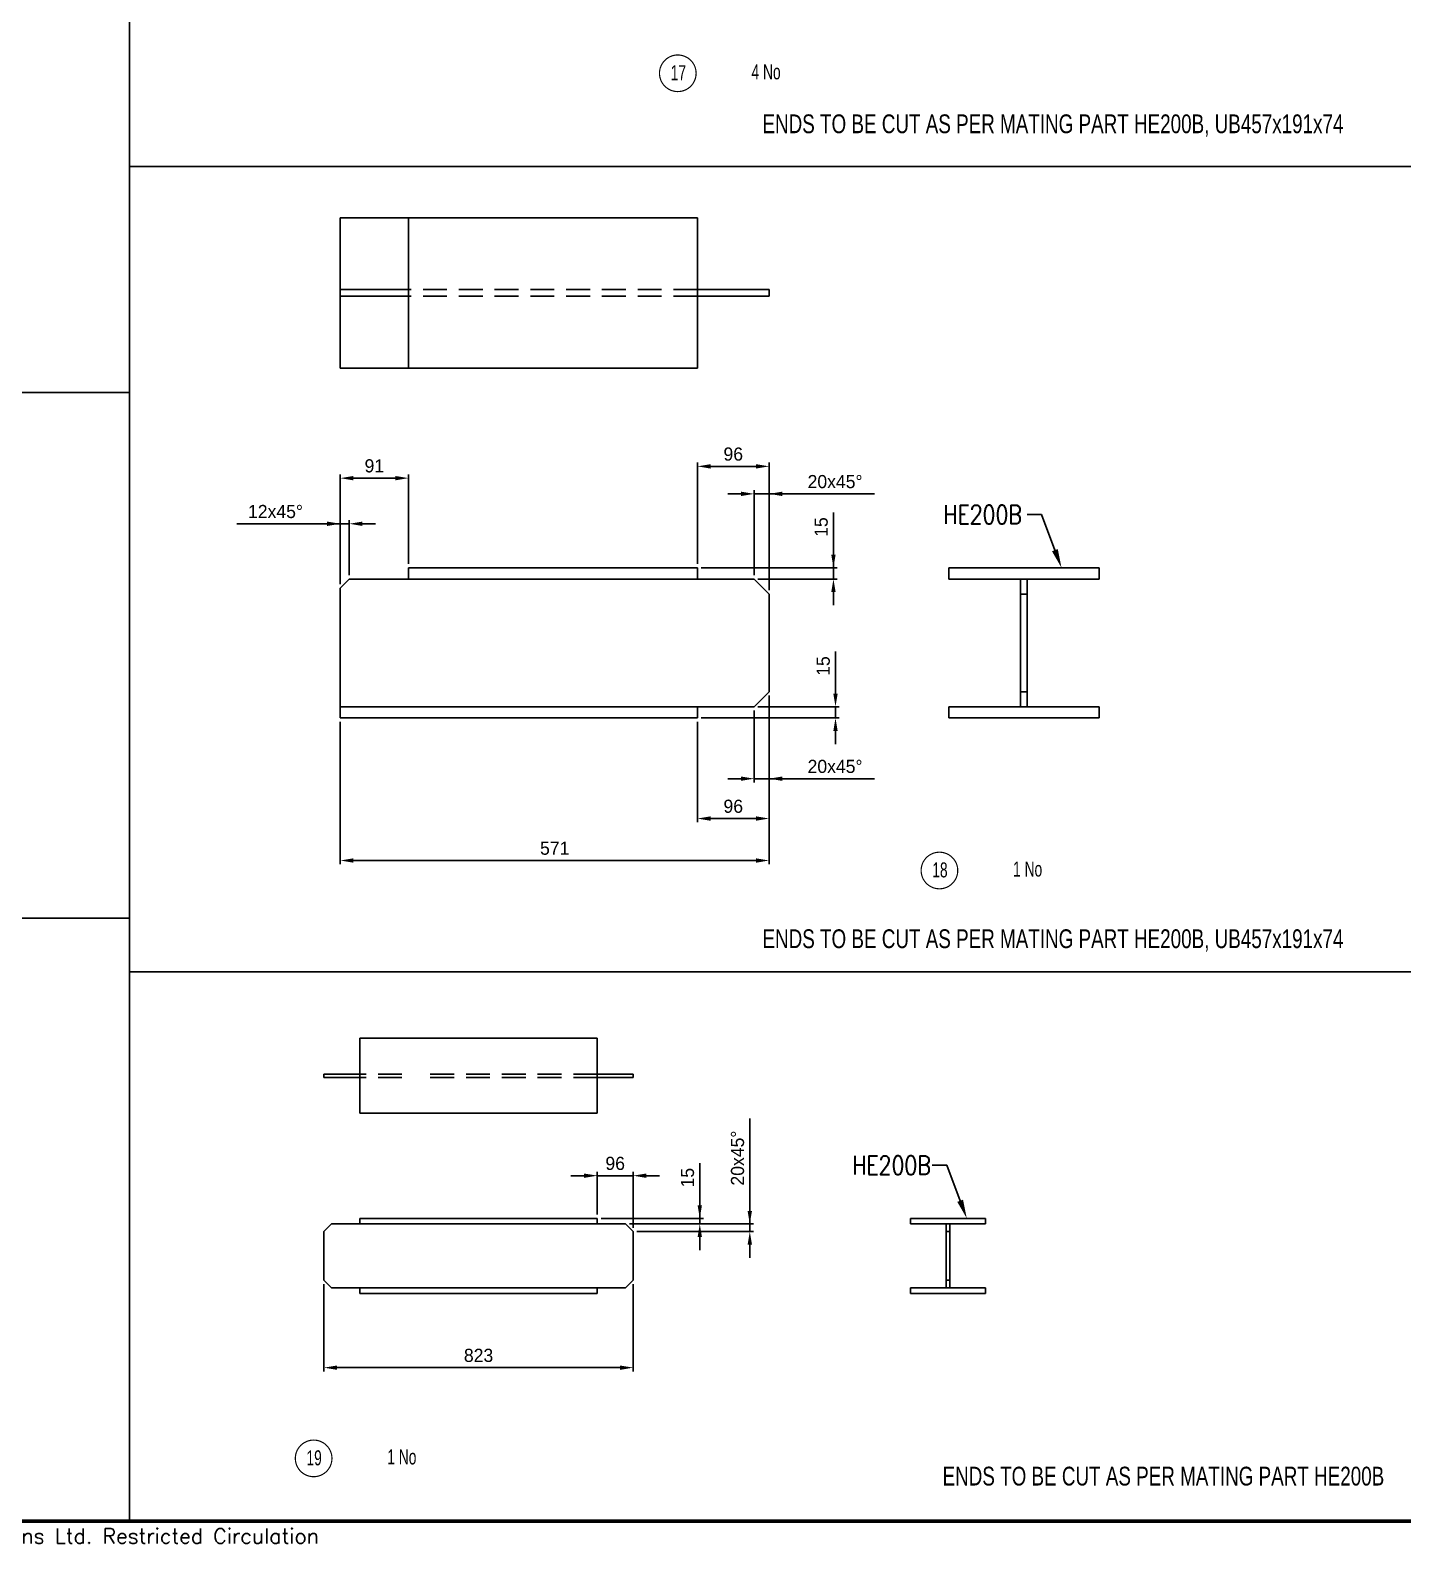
# Model space of a CAD drawing. Header units: millimetres. Extents: x 0 to 16187, y -20471 to 6290.
# Drawn here: x 8143.9 to 8509.2, y 1484.6 to 1888.9 of the extents above; entities that cross this region are included whole.
import ezdxf
from ezdxf import colors
from ezdxf.entities.mleader import LeaderData, LeaderLine
from ezdxf.enums import TextEntityAlignment as Align
from ezdxf.math import Vec2, Vec3

# ---------------------------------------------------------------- set-up
doc = ezdxf.new("R2010")
doc.units = ezdxf.units.MM
doc.header["$PDSIZE"] = -1
doc.linetypes.add('DASHED2', pattern=[9.525, 6.35, -3.175])
doc.layers.add('BORDER1', color=3, linetype='Continuous')
doc.layers.add('BORDER2', color=7, linetype='Continuous')
doc.styles.add('ROMANC', font='ROMANC', dxfattribs={"height": 5})
doc.styles.add('ROMANS', font='ROMANS.shx', dxfattribs={"width": 0.8})
doc.styles.add('ROMANT', font='ROMANT', dxfattribs={"height": 4})
doc.styles.add('SLDTEXTSTYLE0', font='TXT', dxfattribs={"width": 0.75})
doc.styles.add('SLDTEXTSTYLE2', font='TXT', dxfattribs={"width": 0.686449})
doc.dimstyles.new('AM_ISO', dxfattribs={"dimtxt": 3.5, "dimasz": 3.5, "dimexe": 1, "dimexo": 1, "dimgap": 1.5, "dimtad": 1, "dimdsep": 46, "dimtxsty": 'Standard', "dimcen": 0, "dimclrd": 1, "dimclre": 1, "dimclrt": 1, "dimadec": 0, "dimazin": 2, "dimtp": 0.1, "dimtm": 0.1, "dimtfac": 0.71, "dimtdec": 3, "dimtmove": 0, "dimatfit": 3, "dimfxl": 1, "dimlwd": -1, "dimlwe": -1, "dimarcsym": 1})

# ---------------------------------------------------------------- blocks, each defined once
blk = doc.blocks.new('*D1617')
at = {"color": 1, "linetype": 'ByBlock'}
for p, q in [((8340.52, 1711.79), (8340.52, 1666.85)), ((8226.36, 1704.79), (8226.36, 1666.85)), ((8229.86, 1667.85), (8337.02, 1667.85))]:
    blk.add_line(p, q, dxfattribs=at)
at = {"color": 1}
for points in [[(8229.86, 1668.43), (8229.86, 1667.26), (8226.36, 1667.85)], [(8337.02, 1667.26), (8337.02, 1668.43), (8340.52, 1667.85)]]:
    blk.add_solid(points, dxfattribs=at)
at = {"layer": 'Defpoints', "color": 0}
for p in [(8340.52, 1712.79), (8226.36, 1705.79), (8340.52, 1667.85)]:
    blk.add_point(p, dxfattribs=at)
at = {"color": 1, "insert": (8283.44, 1671.1), "char_height": 3.5, "attachment_point": 5}
blk.add_mtext('571', dxfattribs=at)
blk = doc.blocks.new('*D1618')
at = {"color": 1, "linetype": 'ByBlock'}
for p, q in [((8340.52, 1711.79), (8340.52, 1678.02)), ((8321.42, 1704.79), (8321.42, 1678.02)), ((8324.92, 1679.02), (8337.02, 1679.02))]:
    blk.add_line(p, q, dxfattribs=at)
at = {"color": 1}
for points in [[(8324.92, 1679.6), (8324.92, 1678.43), (8321.42, 1679.02)], [(8337.02, 1678.43), (8337.02, 1679.6), (8340.52, 1679.02)]]:
    blk.add_solid(points, dxfattribs=at)
at = {"layer": 'Defpoints', "color": 0}
for p in [(8340.52, 1712.79), (8321.42, 1705.79), (8340.52, 1679.02)]:
    blk.add_point(p, dxfattribs=at)
at = {"color": 1, "insert": (8330.97, 1682.27), "char_height": 3.5, "attachment_point": 5}
blk.add_mtext('96', dxfattribs=at)
blk = doc.blocks.new('*D1619')
at = {"color": 1, "linetype": 'ByBlock'}
for p, q in [((8321.42, 1746.79), (8321.42, 1773.78)), ((8337.02, 1772.78), (8324.92, 1772.78)), ((8340.52, 1739.79), (8340.52, 1773.78))]:
    blk.add_line(p, q, dxfattribs=at)
at = {"color": 1}
for points in [[(8324.92, 1773.36), (8324.92, 1772.19), (8321.42, 1772.78)], [(8337.02, 1772.19), (8337.02, 1773.36), (8340.52, 1772.78)]]:
    blk.add_solid(points, dxfattribs=at)
at = {"layer": 'Defpoints', "color": 0}
for p in [(8321.42, 1772.78), (8321.42, 1745.79), (8340.52, 1738.79)]:
    blk.add_point(p, dxfattribs=at)
at = {"color": 1, "insert": (8330.97, 1776.03), "char_height": 3.5, "attachment_point": 5}
blk.add_mtext('96', dxfattribs=at)
blk = doc.blocks.new('*D1620')
at = {"color": 1, "linetype": 'ByBlock'}
for p, q in [((8226.36, 1741.39), (8226.36, 1770.64)), ((8244.5, 1746.79), (8244.5, 1770.64)), ((8241, 1769.64), (8229.86, 1769.64))]:
    blk.add_line(p, q, dxfattribs=at)
at = {"color": 1}
for points in [[(8229.86, 1770.22), (8229.86, 1769.05), (8226.36, 1769.64)], [(8241, 1769.05), (8241, 1770.22), (8244.5, 1769.64)]]:
    blk.add_solid(points, dxfattribs=at)
at = {"layer": 'Defpoints', "color": 0}
for p in [(8226.36, 1769.64), (8244.5, 1745.79), (8226.36, 1740.39)]:
    blk.add_point(p, dxfattribs=at)
at = {"color": 1, "insert": (8235.43, 1772.89), "char_height": 3.5, "attachment_point": 5}
blk.add_mtext('91', dxfattribs=at)
blk = doc.blocks.new('*D1621')
at = {"color": 1, "linetype": 'ByBlock'}
for p, q in [((8357.64, 1745.79), (8357.64, 1760.45)), ((8357.64, 1749.29), (8357.64, 1752.79)), ((8322.42, 1745.79), (8358.64, 1745.79)), ((8337.52, 1742.79), (8358.64, 1742.79)), ((8357.64, 1742.79), (8357.64, 1745.79)), ((8357.64, 1739.29), (8357.64, 1735.79))]:
    blk.add_line(p, q, dxfattribs=at)
at = {"color": 1}
for points in [[(8357.06, 1749.29), (8358.22, 1749.29), (8357.64, 1745.79)], [(8358.22, 1739.29), (8357.06, 1739.29), (8357.64, 1742.79)]]:
    blk.add_solid(points, dxfattribs=at)
at = {"layer": 'Defpoints', "color": 0}
for p in [(8321.42, 1745.79), (8336.52, 1742.79), (8357.64, 1745.79)]:
    blk.add_point(p, dxfattribs=at)
at = {"color": 1, "insert": (8354.39, 1756.62), "char_height": 3.5, "attachment_point": 5, "rotation": 90}
blk.add_mtext('15', dxfattribs=at)
blk = doc.blocks.new('*D1623')
at = {"color": 1, "linetype": 'ByBlock'}
for p, q in [((8336.52, 1743.79), (8336.52, 1766.45)), ((8340.52, 1739.79), (8340.52, 1766.45)), ((8333.02, 1765.45), (8329.52, 1765.45)), ((8340.52, 1765.45), (8336.52, 1765.45)), ((8340.52, 1765.45), (8368.61, 1765.45)), ((8344.02, 1765.45), (8347.52, 1765.45))]:
    blk.add_line(p, q, dxfattribs=at)
at = {"color": 1}
for points in [[(8333.02, 1764.87), (8333.02, 1766.04), (8336.52, 1765.45)], [(8344.02, 1766.04), (8344.02, 1764.87), (8340.52, 1765.45)]]:
    blk.add_solid(points, dxfattribs=at)
at = {"layer": 'Defpoints', "color": 0}
for p in [(8336.52, 1765.45), (8336.52, 1742.79), (8340.52, 1738.79)]:
    blk.add_point(p, dxfattribs=at)
at = {"color": 1, "insert": (8358.07, 1768.7), "char_height": 3.5, "attachment_point": 5}
blk.add_mtext('20x45%%d', dxfattribs=at)
blk = doc.blocks.new('*D1624')
at = {"color": 1, "linetype": 'ByBlock'}
for p, q in [((8226.36, 1741.39), (8226.36, 1758.49)), ((8228.76, 1743.79), (8228.76, 1758.49)), ((8226.36, 1757.49), (8198.86, 1757.49)), ((8222.86, 1757.49), (8219.36, 1757.49)), ((8226.36, 1757.49), (8228.76, 1757.49)), ((8232.26, 1757.49), (8235.76, 1757.49))]:
    blk.add_line(p, q, dxfattribs=at)
at = {"color": 1}
for points in [[(8222.86, 1756.91), (8222.86, 1758.07), (8226.36, 1757.49)], [(8232.26, 1758.07), (8232.26, 1756.91), (8228.76, 1757.49)]]:
    blk.add_solid(points, dxfattribs=at)
at = {"layer": 'Defpoints', "color": 0}
for p in [(8228.76, 1757.49), (8228.76, 1742.79), (8226.36, 1740.39)]:
    blk.add_point(p, dxfattribs=at)
at = {"color": 1, "insert": (8209.11, 1760.74), "char_height": 3.5, "attachment_point": 5}
blk.add_mtext('12x45%%D', dxfattribs=at)
blk = doc.blocks.new('*D1626')
at = {"color": 1, "linetype": 'ByBlock'}
for p, q in [((8358.19, 1712.29), (8358.19, 1723.45)), ((8322.42, 1705.79), (8359.19, 1705.79)), ((8337.52, 1708.79), (8359.19, 1708.79)), ((8358.19, 1705.79), (8358.19, 1708.79)), ((8358.19, 1702.29), (8358.19, 1698.79))]:
    blk.add_line(p, q, dxfattribs=at)
at = {"color": 1}
for points in [[(8357.6, 1712.29), (8358.77, 1712.29), (8358.19, 1708.79)], [(8358.77, 1702.29), (8357.6, 1702.29), (8358.19, 1705.79)]]:
    blk.add_solid(points, dxfattribs=at)
at = {"layer": 'Defpoints', "color": 0}
for p in [(8321.42, 1705.79), (8336.52, 1708.79), (8358.19, 1708.79)]:
    blk.add_point(p, dxfattribs=at)
at = {"color": 1, "insert": (8354.94, 1719.62), "char_height": 3.5, "attachment_point": 5, "rotation": 90}
blk.add_mtext('15', dxfattribs=at)
blk = doc.blocks.new('*D1627')
at = {"color": 1, "linetype": 'ByBlock'}
for p, q in [((8340.52, 1711.79), (8340.52, 1688.63)), ((8336.52, 1707.79), (8336.52, 1688.63)), ((8333.02, 1689.63), (8329.52, 1689.63)), ((8340.52, 1689.63), (8336.52, 1689.63)), ((8340.52, 1689.63), (8368.61, 1689.63)), ((8344.02, 1689.63), (8347.52, 1689.63))]:
    blk.add_line(p, q, dxfattribs=at)
at = {"color": 1}
for points in [[(8333.02, 1689.05), (8333.02, 1690.21), (8336.52, 1689.63)], [(8344.02, 1690.21), (8344.02, 1689.05), (8340.52, 1689.63)]]:
    blk.add_solid(points, dxfattribs=at)
at = {"layer": 'Defpoints', "color": 0}
for p in [(8340.52, 1712.79), (8336.52, 1708.79), (8336.52, 1689.63)]:
    blk.add_point(p, dxfattribs=at)
at = {"color": 1, "insert": (8358.07, 1692.88), "char_height": 3.5, "attachment_point": 5}
blk.add_mtext('20x45%%d', dxfattribs=at)
blk = doc.blocks.new('*U609')
at = {"layer": 'BORDER1', "color": 154, "true_color": 0x1859a9, "const_width": 1}
blk.add_lwpolyline([(1.81, 811), (1144, 811), (1144, 0), (0, 0), (0, 811)], close=True, dxfattribs=at)
at = {"layer": 'BORDER2', "color": 154, "true_color": 0x1859a9, "style": 'ROMANS'}
blk.add_text('2017 ADNOC Onshore . All rights reserved. Abu Dhabi Company for Onshore Petroleum Operations Ltd. Restricted Circulation', height=4, dxfattribs=at).set_placement((489.5, -2), align=Align.TOP_CENTER)
at = {"layer": 'BORDER2', "flags": 8}
for tag, height, style, p in [('REV-A', 3.24, 'ROMANS', (986.93, 140.25)), ('RE-A', 8.06, 'ROMANT', (1084.63, 7.17))]:
    blk.add_attdef(tag, text='', height=height, dxfattribs=dict(at, style=style)).set_placement(p, align=Align.CENTER)
at = {"layer": 'BORDER2', "style": 'ROMANS', "width": 3.830216}
blk.add_attdef('DATE-A', text='', height=3.24, dxfattribs=at).set_placement((995.51, 140.25), (1008.51, 140.25), align=Align.FIT)
at = {"layer": 'BORDER2'}
for tag, height, style, p in [('DRN-A', 3.24, 'ROMANS', (1018.38, 140.25)), ('CHD-A', 3.24, 'ROMANS', (1032.35, 140.25)), ('APD-A', 3.24, 'ROMANS', (1046.64, 140.25)), ('CONS_CONT_VEND', 4.2, 'ROMANC', (1061.39, 72.83))]:
    blk.add_attdef(tag, text='', height=height, dxfattribs=dict(at, style=style)).set_placement(p, align=Align.CENTER)
at = {"layer": 'BORDER2', "style": 'ROMANS', "width": 0.8}
for tag, p, height in [('1:X', (997.23, 122.55), 3.5), ('LOC', (1042.74, 122.55), 3.5), ('PROJ_NO', (1118.64, 122.55), 3.5), ('CONS_DRG_NO', (1011, 63), 3)]:
    blk.add_attdef(tag, p, '', height=height, dxfattribs=at)
at = {"layer": 'BORDER2', "lineweight": 30, "width": 0.8, "flags": 104}
blk.add_attdef('COMMENTS-A', text='', height=2.2, dxfattribs=at).set_placement((1055.21, 142.07), align=Align.MIDDLE_LEFT)
at = {"layer": 'BORDER2', "style": 'ROMANS', "width": 0.8}
for tag, p in [('PROJECT_TITLE_1', (1061.07, 55.35)), ('PROJECT_TITLE_2', (1061.07, 49.3))]:
    blk.add_attdef(tag, text='', height=3.5, dxfattribs=at).set_placement(p, align=Align.MIDDLE)
at = {"layer": 'BORDER2', "style": 'ROMANT', "width": 0.8}
for tag, p in [('DRG_TITLE_1', (1061.07, 36.31)), ('DRG_TITLE_2', (1061.07, 28.31)), ('DRG_TITLE_3', (1061.07, 20.31))]:
    blk.add_attdef(tag, text='', height=5, dxfattribs=at).set_placement(p, align=Align.CENTER)
at = {"layer": 'BORDER2', "style": 'ROMANT'}
for tag, p in [('AR', (995, 7.17)), ('PA', (1011.74, 7.17)), ('DC', (1028.45, 7.17)), ('TS', (1120.84, 7.17))]:
    blk.add_attdef(tag, p, '', height=8.06, dxfattribs=at)
for tag, p in [('SRNO', (1074.7, 7.17)), ('SH', (1115.8, 7.18))]:
    blk.add_attdef(tag, text='', height=8.06, dxfattribs=at).set_placement(p, align=Align.RIGHT)
at = {"layer": 'BORDER2', "style": 'ROMANS', "flags": 2}
blk.add_attdef('TB_VERSION', text='', height=2, dxfattribs=at).set_placement((1, -1), align=Align.TOP_LEFT)
blk = doc.blocks.new('*D5053')
at = {"color": 1, "linetype": 'ByBlock'}
for p, q in [((8294.77, 1573.58), (8294.77, 1584.94)), ((8304.32, 1570.08), (8304.32, 1584.94)), ((8291.27, 1583.94), (8287.77, 1583.94)), ((8294.77, 1583.94), (8304.32, 1583.94)), ((8307.82, 1583.94), (8311.32, 1583.94))]:
    blk.add_line(p, q, dxfattribs=at)
at = {"color": 1}
for points in [[(8291.27, 1583.35), (8291.27, 1584.52), (8294.77, 1583.94)], [(8307.82, 1584.52), (8307.82, 1583.35), (8304.32, 1583.94)]]:
    blk.add_solid(points, dxfattribs=at)
at = {"layer": 'Defpoints', "color": 0}
for p in [(8304.32, 1583.94), (8294.77, 1572.58), (8304.32, 1569.08)]:
    blk.add_point(p, dxfattribs=at)
at = {"color": 1, "insert": (8299.54, 1587.19), "char_height": 3.5, "attachment_point": 5}
blk.add_mtext('96', dxfattribs=at)
blk = doc.blocks.new('*D5054')
at = {"color": 1, "linetype": 'ByBlock'}
for p, q in [((8335.37, 1571.08), (8335.37, 1599.16)), ((8335.37, 1574.58), (8335.37, 1578.08)), ((8303.32, 1571.08), (8336.37, 1571.08)), ((8305.32, 1569.08), (8336.37, 1569.08)), ((8335.37, 1569.08), (8335.37, 1571.08)), ((8335.37, 1565.58), (8335.37, 1562.08))]:
    blk.add_line(p, q, dxfattribs=at)
at = {"color": 1}
for points in [[(8334.79, 1574.58), (8335.96, 1574.58), (8335.37, 1571.08)], [(8335.96, 1565.58), (8334.79, 1565.58), (8335.37, 1569.08)]]:
    blk.add_solid(points, dxfattribs=at)
at = {"layer": 'Defpoints', "color": 0}
for p in [(8302.32, 1571.08), (8304.32, 1569.08), (8335.37, 1571.08)]:
    blk.add_point(p, dxfattribs=at)
at = {"color": 1, "insert": (8332.12, 1588.62), "char_height": 3.5, "attachment_point": 5, "rotation": 90}
blk.add_mtext('20x45%%D', dxfattribs=at)
blk = doc.blocks.new('*D5055')
at = {"color": 1, "linetype": 'ByBlock'}
for p, q in [((8322.05, 1572.58), (8322.05, 1587.25)), ((8322.05, 1576.08), (8322.05, 1579.58)), ((8295.77, 1572.58), (8323.05, 1572.58)), ((8322.05, 1571.08), (8322.05, 1572.58)), ((8303.32, 1571.08), (8323.05, 1571.08)), ((8322.05, 1567.58), (8322.05, 1564.08))]:
    blk.add_line(p, q, dxfattribs=at)
at = {"color": 1}
for points in [[(8321.47, 1576.08), (8322.64, 1576.08), (8322.05, 1572.58)], [(8322.64, 1567.58), (8321.47, 1567.58), (8322.05, 1571.08)]]:
    blk.add_solid(points, dxfattribs=at)
at = {"layer": 'Defpoints', "color": 0}
for p in [(8294.77, 1572.58), (8322.05, 1572.58), (8302.32, 1571.08)]:
    blk.add_point(p, dxfattribs=at)
at = {"color": 1, "insert": (8318.8, 1583.41), "char_height": 3.5, "attachment_point": 5, "rotation": 90}
blk.add_mtext('15', dxfattribs=at)
blk = doc.blocks.new('*D5056')
at = {"color": 1, "linetype": 'ByBlock'}
for p, q in [((8222.02, 1555.08), (8222.02, 1531.83)), ((8304.32, 1555.08), (8304.32, 1531.83)), ((8225.52, 1532.83), (8300.82, 1532.83))]:
    blk.add_line(p, q, dxfattribs=at)
at = {"color": 1}
for points in [[(8225.52, 1533.41), (8225.52, 1532.24), (8222.02, 1532.83)], [(8300.82, 1532.24), (8300.82, 1533.41), (8304.32, 1532.83)]]:
    blk.add_solid(points, dxfattribs=at)
at = {"layer": 'Defpoints', "color": 0}
for p in [(8222.02, 1556.08), (8304.32, 1556.08), (8304.32, 1532.83)]:
    blk.add_point(p, dxfattribs=at)
at = {"color": 1, "insert": (8263.17, 1536.08), "char_height": 3.5, "attachment_point": 5}
blk.add_mtext('823', dxfattribs=at)

msp = doc.modelspace()

# ---------------------------------------------------------------- linework, layer by layer
for p, q in [((8170.28021, 2089.68865), (8170.28021, 1491.98256)), ((8170.28021, 1852.63067), (8538.82691, 1852.63067)), ((7895.98978, 1792.47288), (8170.28021, 1792.47288)), ((8228.76406, 1742.78529), (8226.36406, 1740.38529)), ((8228.76406, 1742.78529), (8336.52406, 1742.78529)), ((8244.50406, 1745.78529), (8321.42406, 1745.78529)), ((8244.50406, 1745.78529), (8244.50406, 1742.78529)), ((8321.42406, 1745.78529), (8321.42406, 1742.78529)), ((8336.52406, 1742.78529), (8340.52406, 1738.78529)), ((8226.36406, 1740.38529), (8226.36406, 1705.78529)), ((8340.52406, 1738.78529), (8340.52406, 1712.78529)), ((8407.45301, 1738.78529), (8409.25301, 1738.78529)), ((8340.52406, 1712.78529), (8336.52406, 1708.78529)), ((8407.45301, 1712.78529), (8409.25301, 1712.78529)), ((8226.36406, 1708.78529), (8336.52406, 1708.78529)), ((8226.36406, 1705.78529), (8321.42406, 1705.78529)), ((8321.42406, 1708.78529), (8321.42406, 1705.78529)), ((7895.98978, 1652.53176), (8170.28021, 1652.53176)), ((8170.28021, 1638.24479), (8538.82691, 1638.24479)), ((8294.76776, 1572.58124), (8231.56776, 1572.58124)), ((8231.56776, 1572.58124), (8231.56776, 1571.08124)), ((8294.76776, 1572.58124), (8294.76776, 1571.08124)), ((8224.01776, 1571.08124), (8222.01776, 1569.08124)), ((8222.01776, 1569.08124), (8222.01776, 1556.08124)), ((8302.31776, 1571.08124), (8224.01776, 1571.08124)), ((8302.31776, 1571.08124), (8304.31776, 1569.08124)), ((8304.31776, 1569.08124), (8304.31776, 1556.08124)), ((8387.69171, 1569.08124), (8388.59171, 1569.08124)), ((8224.01776, 1554.08124), (8222.01776, 1556.08124)), ((8302.31776, 1554.08124), (8224.01776, 1554.08124)), ((8231.56776, 1554.08124), (8231.56776, 1552.58124)), ((8294.76776, 1552.58124), (8231.56776, 1552.58124)), ((8294.76776, 1554.08124), (8294.76776, 1552.58124)), ((8302.31776, 1554.08124), (8304.31776, 1556.08124)), ((8387.69171, 1556.08124), (8388.59171, 1556.08124))]:
    msp.add_line(p, q)
at = {"color": 7, "linetype": 'Continuous', "lineweight": 25}
for p, q in [((8226.36406, 1838.94526), (8321.42406, 1838.94526)), ((8226.36406, 1798.94526), (8226.36406, 1838.94526)), ((8244.50406, 1798.94526), (8244.50406, 1838.94526)), ((8321.42406, 1818.94526), (8321.42406, 1838.94526)), ((8321.42406, 1798.94526), (8321.42406, 1838.94526)), ((8244.50406, 1819.84526), (8226.36406, 1819.84526)), ((8340.52406, 1819.84526), (8321.42406, 1819.84526)), ((8321.42406, 1798.94526), (8321.42406, 1818.94526)), ((8340.52406, 1818.04526), (8340.52406, 1819.84526)), ((8244.50406, 1818.04526), (8226.36406, 1818.04526)), ((8340.52406, 1818.04526), (8321.42406, 1818.04526)), ((8226.36406, 1798.94526), (8321.42406, 1798.94526)), ((8388.35301, 1745.78529), (8428.35301, 1745.78529)), ((8388.35301, 1742.78529), (8388.35301, 1745.78529)), ((8428.35301, 1742.78529), (8388.35301, 1742.78529)), ((8407.45301, 1708.78529), (8407.45301, 1742.78529)), ((8409.25301, 1708.78529), (8409.25301, 1742.78529)), ((8428.35301, 1742.78529), (8428.35301, 1745.78529)), ((8388.35301, 1708.78529), (8428.35301, 1708.78529)), ((8388.35301, 1705.78529), (8388.35301, 1708.78529)), ((8428.35301, 1705.78529), (8388.35301, 1705.78529)), ((8428.35301, 1705.78529), (8428.35301, 1708.78529)), ((8231.56776, 1600.54104), (8231.56776, 1620.54104)), ((8231.56776, 1620.54104), (8294.76776, 1620.54104)), ((8294.76776, 1600.54104), (8294.76776, 1620.54104)), ((8231.56776, 1610.99104), (8222.01776, 1610.99104)), ((8222.01776, 1610.09104), (8222.01776, 1610.99104)), ((8231.56776, 1610.09104), (8222.01776, 1610.09104)), ((8304.31776, 1610.99104), (8294.76776, 1610.99104)), ((8304.31776, 1610.09104), (8294.76776, 1610.09104)), ((8304.31776, 1610.09104), (8304.31776, 1610.99104)), ((8231.56776, 1600.54104), (8294.76776, 1600.54104)), ((8378.14171, 1572.58124), (8398.14171, 1572.58124)), ((8378.14171, 1571.08124), (8378.14171, 1572.58124)), ((8398.14171, 1571.08124), (8398.14171, 1572.58124)), ((8398.14171, 1571.08124), (8378.14171, 1571.08124)), ((8387.69171, 1554.08124), (8387.69171, 1571.08124)), ((8388.59171, 1554.08124), (8388.59171, 1571.08124)), ((8378.14171, 1554.08124), (8398.14171, 1554.08124)), ((8378.14171, 1552.58124), (8378.14171, 1554.08124)), ((8398.14171, 1552.58124), (8378.14171, 1552.58124)), ((8398.14171, 1552.58124), (8398.14171, 1554.08124))]:
    msp.add_line(p, q, dxfattribs=at)
at = {"color": 2, "linetype": 'DASHED2'}
for p, q in [((8321.42406, 1819.84526), (8244.50406, 1819.84526)), ((8321.42406, 1818.04526), (8244.50406, 1818.04526)), ((8242.77087, 1610.99104), (8231.56776, 1610.99104)), ((8242.77087, 1610.09104), (8231.56776, 1610.09104)), ((8294.76776, 1610.99104), (8248.63147, 1610.99104)), ((8294.76776, 1610.09104), (8248.63147, 1610.09104))]:
    msp.add_line(p, q, dxfattribs=at)
at = {"color": 2}
for points in [[(8321.08114, 1877.42438, 0.3125, 0.3125, 1), (8311.33114, 1877.42438, 0.3125, 0.3125, 1)], [(8390.73271, 1665.18573, 0.3125, 0.3125, 1), (8380.98271, 1665.18573, 0.3125, 0.3125, 1)], [(8224.14046, 1508.67459, 0.3125, 0.3125, 1), (8214.39046, 1508.67459, 0.3125, 0.3125, 1)]]:
    msp.add_lwpolyline(points, format="xyseb", close=True, dxfattribs=at)

# ---------------------------------------------------------------- block references
at = {"layer": 'BORDER1'}
msp.add_blockref('*U609', (7559.82691, 1491.98256), dxfattribs=at)

# ---------------------------------------------------------------- texts
at = {"color": 2, "style": 'SLDTEXTSTYLE2', "width": 0.686449}
for s, p in [('17', (8316.36075, 1877.57875)), ('4 No', (8339.70769, 1877.81682)), ('18', (8385.99088, 1665.34011)), ('1 No', (8409.33782, 1665.57818)), ('19', (8219.39864, 1508.82897)), ('1 No', (8242.74558, 1509.06703))]:
    msp.add_text(s, height=4, dxfattribs=at).set_placement(p, align=Align.MIDDLE_CENTER)
at = {"style": 'SLDTEXTSTYLE0', "width": 0.75}
for s, p in [('ENDS TO BE CUT AS PER MATING PART HE200B, UB457x191x74', (8338.7439, 1861.47415)), ('ENDS TO BE CUT AS PER MATING PART HE200B, UB457x191x74', (8338.7439, 1644.52293)), ('ENDS TO BE CUT AS PER MATING PART HE200B', (8386.68131, 1501.45703))]:
    msp.add_text(s, height=5, dxfattribs=at).set_placement(p)

# ---------------------------------------------------------------- dimensions: what is measured, and where the dimension line sits
for base, p1, p2, override, picture, middle in [((8226.36406, 1769.63616), (8244.50406, 1745.78529), (8226.36406, 1740.38529), {"dimtxt": 3.5, "dimdec": 0, "dimlfac": 5}, '*D1620', (8235.43406, 1769.63616)), ((8321.4240570311, 1772.7774987983), (8340.5240570311, 1738.7852871975), (8321.4240570311, 1745.7852871975), {"dimtxt": 3.5, "dimdec": 0, "dimlfac": 5}, '*D1619', (8330.9740570311, 1772.7774987983)), ((8340.52406, 1667.8468), (8226.36406, 1705.78529), (8340.52406, 1712.78529), {"dimtxt": 3.5, "dimdec": 0, "dimlfac": 5}, '*D1617', (8283.44406, 1667.8468)), ((8340.5240570311, 1679.0181540886), (8321.4240570311, 1705.7852871975), (8340.5240570311, 1712.7852871975), {"dimtxt": 3.5, "dimdec": 0, "dimlfac": 5}, '*D1618', (8330.9740570311, 1679.0181540886)), ((8304.3177615635, 1583.9368503917), (8294.7677615635, 1572.5812357215), (8304.3177615635, 1569.0812357215), {"dimtxt": 3.5, "dimdec": 0, "dimlfac": 10}, '*D5053', (8299.5427615635, 1583.9368503917))]:
    dim = msp.add_linear_dim(base=base, p1=p1, p2=p2, dimstyle='AM_ISO', override=override)
    dim.commit()
    dim.dimension.update_dxf_attribs({"geometry": picture, "text_midpoint": middle, "dimtype": 160})
for base, p1, p2, text, picture, middle in [((8336.52406, 1765.45195), (8340.52406, 1738.78529), (8336.52406, 1742.78529), '<>x45%%d', '*D1623', (8358.06572, 1765.45195)), ((8228.76406, 1757.49139), (8226.36406, 1740.38529), (8228.76406, 1742.78529), '<>x45%%D', '*D1624', (8209.11406, 1757.49139)), ((8336.52406, 1689.63094), (8340.52406, 1712.78529), (8336.52406, 1708.78529), '<>x45%%d', '*D1627', (8358.06572, 1689.63094))]:
    dim = msp.add_linear_dim(base=base, p1=p1, p2=p2, text=text, dimstyle='AM_ISO', override={"dimtxt": 3.5, "dimdec": 0, "dimlfac": 5})
    dim.commit()
    dim.dimension.update_dxf_attribs({"geometry": picture, "text_midpoint": middle, "dimtype": 160})
for base, p1, p2, override, picture, middle in [((8357.6397, 1745.78529), (8336.52406, 1742.78529), (8321.42406, 1745.78529), {"dimtxt": 3.5, "dimdec": 0, "dimlfac": 5}, '*D1621', (8357.6397, 1756.61862)), ((8322.05334, 1572.58124), (8302.31776, 1571.08124), (8294.76776, 1572.58124), {"dimtxt": 3.5, "dimdec": 0, "dimlfac": 10}, '*D5055', (8322.05334, 1583.41457))]:
    dim = msp.add_linear_dim(base=base, p1=p1, p2=p2, angle=90, dimstyle='AM_ISO', override=override)
    dim.commit()
    dim.dimension.update_dxf_attribs({"geometry": picture, "text_midpoint": middle, "dimtype": 160})
dim = msp.add_linear_dim(base=(8358.18594, 1708.78529), p1=(8321.42406, 1705.78529), p2=(8336.52406, 1708.78529), angle=90, dimstyle='AM_ISO', override={"dimtxt": 3.5, "dimdec": 0, "dimlfac": 5})
dim.commit()
dim.dimension.update_dxf_attribs({"geometry": '*D1626', "text_midpoint": (8354.93594, 1719.61862)})
dim = msp.add_linear_dim(base=(8335.3749, 1571.08124), p1=(8304.31776, 1569.08124), p2=(8302.31776, 1571.08124), angle=90, text='<>x45%%D', dimstyle='AM_ISO', override={"dimtxt": 3.5, "dimlfac": 10, "dimtxsty": 'Standard'})
dim.commit()
dim.dimension.update_dxf_attribs({"geometry": '*D5054', "text_midpoint": (8335.3749, 1588.6229), "dimtype": 160})
dim = msp.add_linear_dim(base=(8304.31776, 1532.82816), p1=(8222.01776, 1556.08124), p2=(8304.31776, 1556.08124), dimstyle='AM_ISO', override={"dimtxt": 3.5, "dimdec": 0, "dimlfac": 10})
dim.commit()
dim.dimension.update_dxf_attribs({"geometry": '*D5056', "text_midpoint": (8263.16776, 1536.07816)})

# ---------------------------------------------------------------- leaders
at = {"color": 1}
ml = msp.add_multileader_mtext('Standard', dxfattribs=at)
ml.set_content('HE200B', color=1, style='ROMANS')
ml.set_leader_properties()
ml.build(insert=Vec2(0, 0))
ml.multileader.update_dxf_attribs({"dogleg_length": 3.84358, "arrow_head_size": 5})
ctx = ml.context
ctx.base_point, ctx.char_height, ctx.arrow_head_size, ctx.landing_gap_size, ctx.plane_origin = Vec3(8386.48991, 1759.93665), 5, 5, 0.4, Vec3(60007.57819, -25729.45648)
notes = []
notes.append((ctx, [(0, (1, 1, 0), (8413.01348, 1759.93665), (-1, 0), 3.84358, [(0, [(8418.35301, 1745.78529)], 0, [])])]))
ctx.mtext.insert, ctx.mtext.width = Vec3(8386.88991, 1762.43665), 144.3262905
ml = msp.add_multileader_mtext('Standard', dxfattribs=at)
ml.set_content('HE200B', color=1, style='ROMANS')
ml.set_leader_properties()
ml.build(insert=Vec2(0, 0))
ml.multileader.update_dxf_attribs({"dogleg_length": 3.84358, "arrow_head_size": 5})
ctx = ml.context
ctx.base_point, ctx.char_height, ctx.arrow_head_size, ctx.landing_gap_size, ctx.plane_origin = Vec3(8069.82575, 1745.60501), 5, 5, 0.4, Vec3(59690.91403, -25743.78812)
notes.append((ctx, [(0, (1, 1, 0), (8096.34933, 1745.60501), (-1, 0), 3.84358, [(0, [(8101.68885, 1731.45365)], 0, [])])]))
ctx.mtext.insert, ctx.mtext.width = Vec3(8070.22575, 1748.10501), 144.3262905
ml = msp.add_multileader_mtext('Standard', dxfattribs=at)
ml.set_content('HE200B', color=1, style='ROMANS')
ml.set_leader_properties()
ml.build(insert=Vec2(0, 0))
ml.multileader.update_dxf_attribs({"dogleg_length": 3.84358, "arrow_head_size": 5})
ctx = ml.context
ctx.base_point, ctx.char_height, ctx.arrow_head_size, ctx.landing_gap_size, ctx.plane_origin = Vec3(8361.27861, 1586.7326), 5, 5, 0.4, Vec3(59965.56689, -25902.66053)
ctx.text_align_type = 2
notes.append((ctx, [(0, (1, 1, 0), (8387.80219, 1586.7326), (-1, 0), 3.84358, [(0, [(8393.14171, 1572.58124)], 0, [])])]))
ctx.mtext.insert, ctx.mtext.width, ctx.mtext.alignment = Vec3(8383.55861, 1589.2326), 144.3262905, 3
for ctx, leaders in notes:
    for number, flags, end, landing, length, lines in leaders:
        leader = LeaderData()
        leader.index, (leader.has_last_leader_line, leader.has_dogleg_vector, leader.attachment_direction) = number, flags
        leader.last_leader_point, leader.dogleg_vector, leader.dogleg_length = Vec3(end), Vec3(landing), length
        for number, points, colour, breaks in lines:
            line = LeaderLine()
            line.index, line.vertices, line.color, line.breaks = number, Vec3.list(points), colors.encode_raw_color(colour), breaks
            leader.lines.append(line)
        ctx.leaders.append(leader)

doc.saveas('drawing.dxf')
